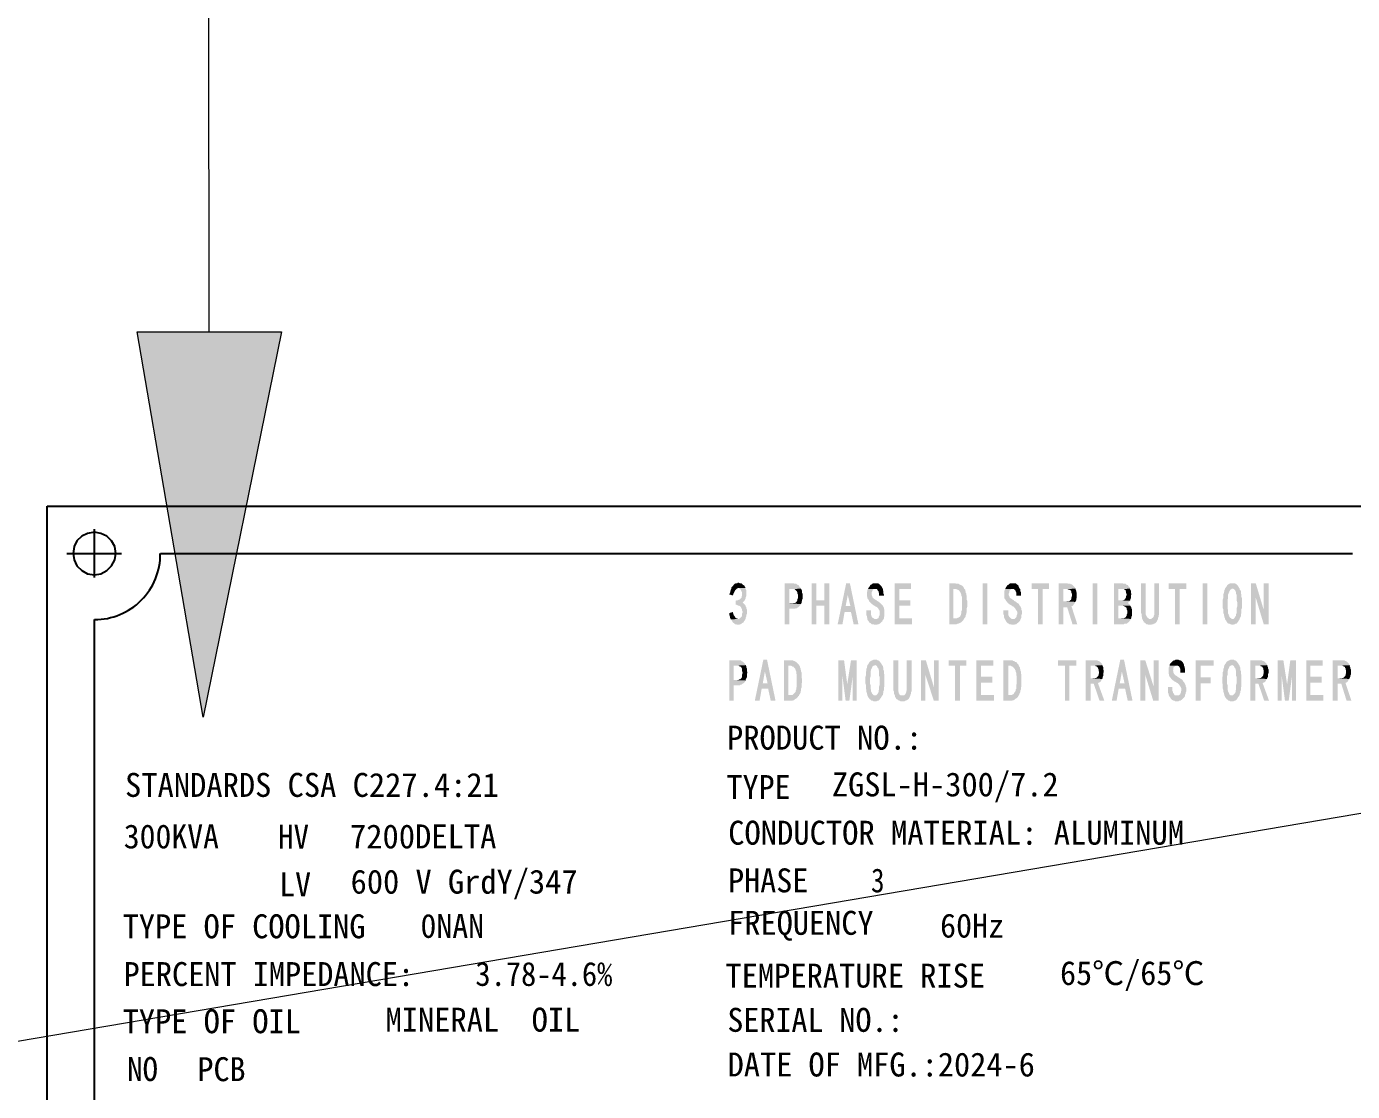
# Model space of a CAD drawing. Header units: millimetres. Extents: x 248233 to 259628, y -181361 to -174035.
# Drawn here: x 251455.3 to 251595.5, y -175514.8 to -175402.2 of the extents above; entities that cross this region are included whole.
import ezdxf

# ---------------------------------------------------------------- set-up
doc = ezdxf.new("R2010")
doc.units = ezdxf.units.MM
doc.header["$LTSCALE"] = 13
doc.layers.add('2', color=3, linetype='Continuous')
doc.layers.add('PDF_Geometry', color=7, linetype='Continuous')
doc.layers.add('铁心', color=3, linetype='Continuous', lineweight=0)
doc.styles.add('PDF FangSong', font='simfang.ttf')

msp = doc.modelspace()

# ---------------------------------------------------------------- hatches: boundary and pattern name
at = {"layer": '2', "linetype": 'Continuous', "transparency": 33554559}
for points in [[(251530.534, -175461.034), (251530.478, -175461.09), (251530.366, -175461.09), (251530.309, -175461.09), (251530.197, -175461.147), (251530.141, -175461.203), (251530.085, -175461.259), (251530.029, -175461.371), (251529.972, -175461.427), (251529.916, -175461.484), (251529.86, -175461.54), (251529.86, -175461.652), (251529.804, -175461.764), (251529.748, -175461.877), (251529.748, -175461.989), (251529.692, -175462.101), (251529.635, -175462.27), (251530.029, -175462.382), (251530.029, -175462.326), (251530.085, -175462.158), (251530.141, -175462.045), (251530.197, -175461.933), (251530.253, -175461.821), (251530.309, -175461.764), (251530.366, -175461.708), (251530.422, -175461.652), (251530.478, -175461.652), (251530.534, -175461.596), (251531.32, -175461.596), (251531.32, -175461.484), (251531.264, -175461.427), (251531.208, -175461.315), (251531.096, -175461.259), (251531.04, -175461.203), (251530.983, -175461.147), (251530.927, -175461.09), (251530.815, -175461.09), (251530.759, -175461.09), (251530.646, -175461.034)], [(251536.432, -175461.09), (251535.477, -175461.09), (251535.477, -175465.415), (251535.982, -175465.415), (251535.982, -175463.786), (251536.432, -175463.786), (251536.488, -175463.786), (251536.6, -175463.786), (251536.656, -175463.73), (251536.769, -175463.73), (251536.825, -175463.674), (251536.937, -175463.618), (251536.993, -175463.562), (251537.049, -175463.506), (251537.106, -175463.449), (251537.162, -175463.337), (251537.218, -175463.281), (251535.982, -175463.225), (251535.982, -175461.708), (251536.319, -175461.708), (251537.218, -175461.652), (251537.162, -175461.596), (251537.106, -175461.484), (251537.049, -175461.427), (251536.993, -175461.371), (251536.937, -175461.259), (251536.881, -175461.259), (251536.769, -175461.203), (251536.712, -175461.147), (251536.6, -175461.147), (251536.544, -175461.147)], [(251538.847, -175461.09), (251538.341, -175461.09), (251538.341, -175465.415), (251538.847, -175465.415), (251538.847, -175463.449), (251539.689, -175463.449), (251538.847, -175462.888)], [(251540.195, -175461.09), (251539.689, -175461.09), (251539.689, -175462.888), (251538.847, -175462.888), (251539.689, -175463.449), (251539.689, -175465.415), (251540.195, -175465.415)], [(251542.385, -175461.09), (251541.992, -175461.09), (251541.093, -175465.415), (251541.599, -175465.415), (251541.824, -175464.123), (251542.498, -175464.123), (251541.936, -175463.506), (251542.161, -175462.326)], [(251542.385, -175461.09), (251542.161, -175462.326), (251542.441, -175463.506), (251541.936, -175463.506), (251542.498, -175464.123), (251542.778, -175465.415), (251543.284, -175465.415)], [(251545.081, -175461.09), (251544.969, -175461.09), (251544.913, -175461.09), (251544.8, -175461.09), (251544.744, -175461.147), (251544.688, -175461.203), (251544.576, -175461.259), (251544.52, -175461.315), (251544.463, -175461.427), (251544.407, -175461.484), (251544.351, -175461.596), (251544.295, -175461.708), (251545.081, -175461.708), (251545.194, -175461.708), (251545.25, -175461.708), (251545.306, -175461.821), (251545.362, -175461.877), (251545.418, -175461.933), (251545.418, -175462.045), (251545.474, -175462.158), (251545.474, -175462.27), (251545.474, -175462.382), (251545.98, -175462.382), (251545.98, -175462.27), (251545.924, -175462.158), (251545.924, -175462.045), (251545.924, -175461.933), (251545.868, -175461.764), (251545.868, -175461.652), (251545.811, -175461.596), (251545.755, -175461.484), (251545.699, -175461.371), (251545.643, -175461.315), (251545.587, -175461.259), (251545.531, -175461.203), (251545.474, -175461.147), (251545.362, -175461.09), (251545.25, -175461.09), (251545.194, -175461.09)], [(251548.844, -175461.09), (251547.103, -175461.09), (251547.103, -175465.415), (251548.957, -175465.415), (251548.957, -175464.797), (251547.609, -175464.797), (251547.609, -175463.449), (251548.788, -175463.449), (251548.788, -175462.888), (251547.609, -175462.888), (251547.609, -175461.708), (251548.844, -175461.708)], [(251553.506, -175461.09), (251552.888, -175461.09), (251552.888, -175465.415), (251553.506, -175465.415), (251553.562, -175465.415), (251553.675, -175465.415), (251553.787, -175465.359), (251553.843, -175465.359), (251553.956, -175465.303), (251554.012, -175465.303), (251554.068, -175465.247), (251554.18, -175465.191), (251554.236, -175465.134), (251554.293, -175465.078), (251554.349, -175465.022), (251554.405, -175464.91), (251554.461, -175464.91), (251554.461, -175464.854), (251553.338, -175464.797), (251553.338, -175461.708), (251553.506, -175461.708), (251554.517, -175461.708), (251554.461, -175461.652), (251554.461, -175461.596), (251554.405, -175461.54), (251554.349, -175461.427), (251554.293, -175461.371), (251554.18, -175461.315), (251554.124, -175461.259), (251554.068, -175461.259), (251553.956, -175461.203), (251553.899, -175461.147), (251553.787, -175461.147), (251553.675, -175461.147), (251553.619, -175461.147)], [(251556.932, -175465.415), (251556.427, -175465.415), (251556.427, -175461.09), (251556.932, -175461.09)], [(251559.572, -175461.09), (251559.516, -175461.09), (251559.404, -175461.09), (251559.348, -175461.09), (251559.235, -175461.147), (251559.179, -175461.203), (251559.123, -175461.259), (251559.011, -175461.315), (251558.954, -175461.427), (251558.898, -175461.484), (251558.842, -175461.596), (251558.786, -175461.708), (251559.572, -175461.708), (251559.685, -175461.708), (251559.741, -175461.708), (251559.853, -175461.821), (251559.909, -175461.877), (251559.909, -175461.933), (251559.965, -175462.045), (251559.965, -175462.158), (251559.965, -175462.27), (251559.965, -175462.382), (251560.471, -175462.382), (251560.471, -175462.27), (251560.471, -175462.158), (251560.471, -175462.045), (251560.415, -175461.933), (251560.415, -175461.764), (251560.359, -175461.652), (251560.302, -175461.596), (251560.246, -175461.484), (251560.246, -175461.371), (251560.19, -175461.315), (251560.134, -175461.259), (251560.022, -175461.203), (251559.965, -175461.147), (251559.909, -175461.09), (251559.797, -175461.09), (251559.685, -175461.09)], [(251563.448, -175461.09), (251561.594, -175461.09), (251561.594, -175461.708), (251562.268, -175461.708), (251562.268, -175465.415), (251562.774, -175465.415), (251562.774, -175461.708), (251563.448, -175461.708)], [(251565.357, -175461.09), (251564.459, -175461.09), (251564.459, -175465.415), (251564.964, -175465.415), (251564.964, -175463.618), (251565.357, -175463.618), (251565.807, -175463.506), (251565.863, -175463.506), (251565.975, -175463.449), (251566.031, -175463.337), (251566.088, -175463.281), (251566.144, -175463.169), (251566.2, -175463.169), (251566.2, -175463.056), (251564.964, -175463), (251564.964, -175461.708), (251565.301, -175461.708), (251566.256, -175461.652), (251566.2, -175461.596), (251566.144, -175461.484), (251566.088, -175461.427), (251566.031, -175461.371), (251565.975, -175461.315), (251565.919, -175461.259), (251565.863, -175461.203), (251565.751, -175461.203), (251565.694, -175461.147), (251565.582, -175461.147), (251565.47, -175461.147)], [(251568.559, -175465.415), (251568.053, -175465.415), (251568.053, -175461.09), (251568.559, -175461.09)], [(251571.199, -175461.09), (251570.3, -175461.09), (251570.3, -175465.415), (251571.199, -175465.415), (251571.255, -175465.415), (251571.367, -175465.415), (251571.423, -175465.359), (251571.536, -175465.359), (251571.648, -175465.359), (251571.704, -175465.303), (251571.76, -175465.247), (251571.873, -175465.191), (251571.929, -175465.134), (251571.929, -175465.078), (251571.985, -175465.022), (251572.041, -175464.966), (251572.097, -175464.854), (251570.749, -175464.797), (251570.749, -175463.449), (251571.199, -175463.449), (251572.041, -175463.449), (251571.985, -175463.393), (251571.929, -175463.281), (251571.817, -175463.225), (251571.76, -175463.169), (251571.704, -175463.169), (251571.76, -175463.169), (251571.817, -175463.112), (251571.873, -175463.056), (251571.985, -175462.944), (251570.749, -175462.888), (251570.749, -175461.708), (251571.255, -175461.708), (251571.985, -175461.652), (251571.985, -175461.54), (251571.929, -175461.484), (251571.873, -175461.427), (251571.817, -175461.371), (251571.76, -175461.259), (251571.648, -175461.259), (251571.592, -175461.203), (251571.536, -175461.147), (251571.423, -175461.147), (251571.311, -175461.147)], [(251573.67, -175461.09), (251573.165, -175461.09), (251573.165, -175464.123), (251573.165, -175464.18), (251573.221, -175464.348), (251573.221, -175464.46), (251573.221, -175464.573), (251573.277, -175464.685), (251573.277, -175464.797), (251573.333, -175464.91), (251573.389, -175465.022), (251573.389, -175465.078), (251573.445, -175465.078), (251573.445, -175465.191), (251573.558, -175465.247), (251573.614, -175465.303), (251573.67, -175465.359), (251573.726, -175465.415), (251573.839, -175465.415), (251573.951, -175465.471), (251574.007, -175465.471), (251574.119, -175465.471), (251574.232, -175465.471), (251574.344, -175465.415), (251574.456, -175465.415), (251574.513, -175465.359), (251574.569, -175465.359), (251574.681, -175465.303), (251574.737, -175465.247), (251574.793, -175465.191), (251574.85, -175465.078), (251574.906, -175464.966), (251574.962, -175464.854), (251574.119, -175464.854), (251574.007, -175464.854), (251573.951, -175464.797), (251573.895, -175464.741), (251573.782, -175464.685), (251573.782, -175464.629), (251573.726, -175464.517), (251573.67, -175464.404), (251573.67, -175464.292), (251573.67, -175464.123)], [(251575.074, -175461.09), (251574.569, -175461.09), (251574.569, -175464.123), (251574.569, -175464.292), (251574.569, -175464.404), (251574.513, -175464.517), (251574.513, -175464.629), (251574.456, -175464.685), (251574.4, -175464.741), (251574.288, -175464.797), (251574.232, -175464.854), (251574.119, -175464.854), (251574.962, -175464.854), (251574.962, -175464.741), (251575.018, -175464.629), (251575.018, -175464.517), (251575.074, -175464.404), (251575.074, -175464.236), (251575.074, -175464.123)], [(251577.939, -175461.09), (251576.085, -175461.09), (251576.085, -175461.708), (251576.759, -175461.708), (251576.759, -175465.415), (251577.265, -175465.415), (251577.265, -175461.708), (251577.939, -175461.708)], [(251580.185, -175465.415), (251579.68, -175465.415), (251579.68, -175461.09), (251580.185, -175461.09)], [(251582.825, -175461.09), (251582.713, -175461.09), (251582.657, -175461.09), (251582.544, -175461.09), (251582.488, -175461.147), (251582.376, -175461.203), (251582.32, -175461.259), (251582.264, -175461.315), (251582.207, -175461.427), (251582.151, -175461.484), (251582.095, -175461.596), (251582.039, -175461.652), (251582.825, -175461.652), (251582.881, -175461.652), (251582.994, -175461.708), (251583.05, -175461.764), (251583.106, -175461.821), (251583.162, -175461.933), (251583.162, -175461.989), (251583.218, -175462.045), (251583.218, -175462.158), (251583.218, -175462.214), (251583.275, -175462.326), (251583.275, -175462.438), (251583.275, -175462.607), (251583.275, -175462.719), (251583.275, -175462.888), (251583.331, -175463.056), (251583.331, -175463.225), (251583.331, -175463.393), (251583.331, -175463.562), (251583.275, -175463.73), (251583.275, -175463.899), (251583.275, -175464.011), (251583.275, -175464.123), (251583.275, -175464.236), (251583.218, -175464.348), (251583.218, -175464.404), (251583.218, -175464.517), (251583.162, -175464.573), (251583.106, -175464.629), (251583.05, -175464.741), (251582.994, -175464.797), (251582.938, -175464.854), (251582.825, -175464.854), (251583.555, -175464.91), (251583.612, -175464.854), (251583.612, -175464.797), (251583.668, -175464.685), (251583.724, -175464.573), (251583.724, -175464.46), (251583.724, -175464.348), (251583.78, -175464.236), (251583.78, -175464.123), (251583.78, -175464.011), (251583.78, -175463.843), (251583.836, -175463.73), (251583.836, -175463.562), (251583.836, -175463.393), (251583.836, -175463.225), (251583.836, -175463.112), (251583.836, -175462.944), (251583.836, -175462.775), (251583.836, -175462.663), (251583.78, -175462.495), (251583.78, -175462.382), (251583.78, -175462.27), (251583.724, -175462.158), (251583.724, -175462.045), (251583.724, -175461.933), (251583.668, -175461.821), (251583.612, -175461.764), (251583.612, -175461.652), (251583.555, -175461.596), (251583.499, -175461.484), (251583.443, -175461.427), (251583.387, -175461.315), (251583.331, -175461.259), (251583.275, -175461.203), (251583.162, -175461.147), (251583.106, -175461.09), (251582.994, -175461.09), (251582.938, -175461.09)], [(251585.297, -175461.09), (251584.791, -175461.09), (251584.791, -175465.415), (251585.297, -175465.415), (251585.297, -175462.607)], [(251585.297, -175461.09), (251585.297, -175462.607), (251586.139, -175465.415), (251586.139, -175463.899)], [(251586.645, -175461.09), (251586.139, -175461.09), (251586.139, -175463.899), (251586.139, -175465.415), (251586.645, -175465.415)], [(251531.32, -175461.596), (251530.534, -175461.596), (251530.646, -175461.596), (251530.703, -175461.652), (251530.815, -175461.708), (251530.871, -175461.821), (251530.927, -175461.933), (251530.983, -175462.045), (251530.983, -175462.158), (251530.983, -175462.27), (251530.983, -175462.382), (251530.927, -175462.495), (251530.927, -175462.607), (251530.871, -175462.663), (251530.815, -175462.719), (251530.759, -175462.775), (251530.703, -175462.832), (251530.646, -175462.832), (251530.534, -175462.888), (251530.422, -175462.888), (251530.309, -175462.944), (251530.309, -175463.337), (251530.366, -175463.337), (251530.478, -175463.393), (251530.59, -175463.449), (251530.646, -175463.449), (251530.759, -175463.506), (251530.815, -175463.562), (251530.871, -175463.618), (251530.927, -175463.73), (251530.983, -175463.843), (251530.983, -175463.955), (251531.04, -175464.067), (251531.04, -175464.18), (251530.983, -175464.292), (251530.983, -175464.404), (251530.983, -175464.517), (251530.927, -175464.629), (251530.871, -175464.685), (251530.815, -175464.741), (251530.759, -175464.797), (251530.646, -175464.854), (251530.59, -175464.854), (251529.804, -175464.91), (251529.86, -175464.966), (251529.916, -175465.078), (251529.972, -175465.134), (251529.972, -175465.191), (251530.029, -175465.247), (251530.141, -175465.303), (251530.197, -175465.359), (251530.253, -175465.415), (251530.366, -175465.415), (251530.478, -175465.471), (251530.534, -175465.471), (251530.59, -175465.471), (251530.703, -175465.471), (251530.759, -175465.415), (251530.815, -175465.415), (251530.927, -175465.359), (251530.983, -175465.303), (251531.096, -175465.247), (251531.152, -175465.191), (251531.208, -175465.078), (251531.264, -175465.022), (251531.32, -175464.91), (251531.377, -175464.797), (251531.377, -175464.685), (251531.433, -175464.573), (251531.433, -175464.46), (251531.489, -175464.348), (251531.489, -175464.236), (251531.489, -175464.123), (251531.489, -175463.955), (251531.489, -175463.843), (251531.433, -175463.73), (251531.433, -175463.618), (251531.377, -175463.562), (251531.377, -175463.506), (251531.32, -175463.393), (251531.208, -175463.281), (251531.152, -175463.225), (251531.096, -175463.169), (251531.04, -175463.112), (251531.152, -175463), (251531.208, -175462.944), (251531.264, -175462.888), (251531.32, -175462.775), (251531.377, -175462.663), (251531.377, -175462.551), (251531.433, -175462.438), (251531.433, -175462.326), (251531.433, -175462.214), (251531.433, -175462.045), (251531.433, -175461.933), (251531.433, -175461.821), (251531.377, -175461.708)], [(251537.218, -175461.652), (251536.319, -175461.708), (251536.432, -175461.708), (251536.544, -175461.708), (251536.6, -175461.764), (251536.656, -175461.821), (251536.712, -175461.877), (251536.769, -175461.933), (251536.825, -175462.045), (251536.825, -175462.158), (251536.881, -175462.27), (251536.881, -175462.438), (251536.881, -175462.495), (251536.881, -175462.663), (251536.825, -175462.775), (251536.825, -175462.888), (251536.769, -175463), (251536.712, -175463.056), (251536.656, -175463.112), (251536.6, -175463.169), (251536.544, -175463.169), (251536.432, -175463.169), (251536.319, -175463.225), (251535.982, -175463.225), (251537.218, -175463.281), (251537.274, -175463.169), (251537.274, -175463.056), (251537.33, -175462.944), (251537.33, -175462.832), (251537.386, -175462.719), (251537.386, -175462.551), (251537.386, -175462.438), (251537.386, -175462.382), (251537.386, -175462.214), (251537.33, -175462.101), (251537.33, -175461.989), (251537.33, -175461.877), (251537.274, -175461.764)], [(251544.295, -175461.708), (251544.239, -175461.764), (251544.239, -175461.877), (251544.183, -175462.045), (251544.183, -175462.158), (251544.183, -175462.27), (251544.183, -175462.438), (251544.239, -175462.551), (251544.239, -175462.663), (251544.295, -175462.775), (251544.351, -175462.832), (251544.407, -175462.944), (251544.407, -175463), (251544.463, -175463.056), (251544.576, -175463.169), (251544.632, -175463.225), (251544.688, -175463.281), (251544.8, -175463.337), (251544.857, -175463.393), (251544.969, -175463.449), (251545.025, -175463.506), (251545.137, -175463.562), (251545.25, -175463.618), (251545.306, -175463.674), (251545.362, -175463.73), (251545.418, -175463.843), (251545.474, -175463.899), (251545.531, -175464.011), (251545.531, -175464.123), (251545.531, -175464.236), (251545.531, -175464.348), (251545.531, -175464.46), (251545.474, -175464.573), (251545.418, -175464.685), (251545.418, -175464.741), (251545.362, -175464.797), (251545.25, -175464.854), (251545.194, -175464.854), (251545.081, -175464.854), (251545.924, -175464.91), (251545.98, -175464.797), (251545.98, -175464.685), (251546.036, -175464.573), (251546.036, -175464.46), (251546.036, -175464.292), (251546.036, -175464.18), (251546.036, -175464.123), (251546.036, -175464.011), (251546.036, -175463.899), (251545.98, -175463.786), (251545.98, -175463.674), (251545.924, -175463.562), (251545.868, -175463.449), (251545.811, -175463.393), (251545.699, -175463.281), (251545.643, -175463.225), (251545.587, -175463.169), (251545.531, -175463.112), (251545.418, -175463.056), (251545.362, -175463), (251545.25, -175462.944), (251545.194, -175462.888), (251545.081, -175462.832), (251545.025, -175462.775), (251544.913, -175462.719), (251544.857, -175462.663), (251544.8, -175462.607), (251544.744, -175462.551), (251544.744, -175462.438), (251544.688, -175462.326), (251544.688, -175462.214), (251544.688, -175462.158), (251544.688, -175462.045), (251544.744, -175461.933), (251544.8, -175461.821), (251544.8, -175461.764), (251544.913, -175461.708), (251544.969, -175461.708), (251545.081, -175461.708)], [(251554.517, -175461.708), (251553.506, -175461.708), (251553.562, -175461.708), (251553.619, -175461.708), (251553.731, -175461.764), (251553.787, -175461.764), (251553.899, -175461.821), (251553.956, -175461.877), (251554.012, -175461.989), (251554.068, -175462.045), (251554.124, -175462.158), (251554.124, -175462.214), (251554.18, -175462.326), (251554.18, -175462.438), (251554.236, -175462.551), (251554.236, -175462.663), (251554.236, -175462.832), (251554.236, -175462.944), (251554.236, -175463.112), (251554.236, -175463.281), (251554.236, -175463.337), (251554.236, -175463.449), (251554.236, -175463.618), (251554.236, -175463.786), (251554.236, -175463.899), (251554.18, -175464.011), (251554.18, -175464.123), (251554.18, -175464.236), (251554.124, -175464.348), (251554.124, -175464.404), (251554.068, -175464.517), (251554.012, -175464.629), (251553.899, -175464.685), (251553.843, -175464.741), (251553.787, -175464.741), (251553.675, -175464.797), (251553.619, -175464.797), (251553.506, -175464.797), (251553.338, -175464.797), (251554.461, -175464.854), (251554.517, -175464.741), (251554.573, -175464.685), (251554.63, -175464.573), (251554.63, -175464.46), (251554.686, -175464.348), (251554.686, -175464.236), (251554.742, -175464.123), (251554.742, -175464.011), (251554.742, -175463.843), (251554.742, -175463.73), (251554.798, -175463.562), (251554.798, -175463.449), (251554.798, -175463.281), (251554.798, -175463.112), (251554.798, -175462.944), (251554.742, -175462.832), (251554.742, -175462.663), (251554.742, -175462.551), (251554.742, -175462.438), (251554.686, -175462.27), (251554.686, -175462.158), (251554.63, -175462.101), (251554.63, -175461.989), (251554.573, -175461.877), (251554.573, -175461.764)], [(251558.786, -175461.708), (251558.786, -175461.764), (251558.73, -175461.877), (251558.73, -175462.045), (251558.73, -175462.158), (251558.73, -175462.27), (251558.73, -175462.438), (251558.73, -175462.551), (251558.73, -175462.663), (251558.786, -175462.775), (251558.842, -175462.832), (251558.898, -175462.944), (251558.954, -175463), (251559.011, -175463.056), (251559.067, -175463.169), (251559.123, -175463.225), (251559.235, -175463.281), (251559.291, -175463.337), (251559.404, -175463.393), (251559.516, -175463.449), (251559.572, -175463.506), (251559.685, -175463.562), (251559.741, -175463.618), (251559.797, -175463.674), (251559.853, -175463.73), (251559.909, -175463.843), (251559.965, -175463.899), (251560.022, -175464.011), (251560.078, -175464.123), (251560.078, -175464.236), (251560.078, -175464.348), (251560.022, -175464.46), (251560.022, -175464.573), (251559.965, -175464.685), (251559.909, -175464.741), (251559.853, -175464.797), (251559.797, -175464.854), (251559.685, -175464.854), (251559.572, -175464.854), (251560.415, -175464.91), (251560.471, -175464.797), (251560.527, -175464.685), (251560.527, -175464.573), (251560.527, -175464.46), (251560.583, -175464.292), (251560.583, -175464.18), (251560.583, -175464.123), (251560.583, -175464.011), (251560.527, -175463.899), (251560.527, -175463.786), (251560.471, -175463.674), (251560.415, -175463.562), (251560.359, -175463.449), (251560.302, -175463.393), (251560.246, -175463.281), (251560.19, -175463.225), (251560.078, -175463.169), (251560.022, -175463.112), (251559.965, -175463.056), (251559.853, -175463), (251559.741, -175462.944), (251559.741, -175462.888), (251559.628, -175462.832), (251559.516, -175462.775), (251559.46, -175462.719), (251559.348, -175462.663), (251559.291, -175462.607), (251559.291, -175462.551), (251559.235, -175462.438), (251559.179, -175462.326), (251559.179, -175462.214), (251559.179, -175462.158), (251559.235, -175462.045), (251559.235, -175461.933), (251559.291, -175461.821), (251559.348, -175461.764), (251559.404, -175461.708), (251559.516, -175461.708), (251559.572, -175461.708)], [(251566.256, -175461.652), (251565.301, -175461.708), (251565.357, -175461.708), (251565.414, -175461.708), (251565.526, -175461.764), (251565.582, -175461.764), (251565.694, -175461.821), (251565.751, -175461.877), (251565.807, -175461.989), (251565.807, -175462.101), (251565.863, -175462.214), (251565.863, -175462.382), (251565.863, -175462.438), (251565.807, -175462.607), (251565.807, -175462.719), (251565.751, -175462.832), (251565.694, -175462.888), (251565.638, -175462.944), (251565.582, -175463), (251565.47, -175463), (251565.414, -175463), (251564.964, -175463), (251566.2, -175463.056), (251566.256, -175463), (251566.312, -175462.888), (251566.312, -175462.775), (251566.368, -175462.607), (251566.368, -175462.495), (251566.368, -175462.382), (251566.368, -175462.27), (251566.368, -175462.101), (251566.312, -175461.989), (251566.312, -175461.877), (251566.256, -175461.764)], [(251571.985, -175461.652), (251571.255, -175461.708), (251571.367, -175461.708), (251571.423, -175461.764), (251571.536, -175461.821), (251571.536, -175461.877), (251571.592, -175461.989), (251571.592, -175462.101), (251571.648, -175462.27), (251571.648, -175462.326), (251571.592, -175462.438), (251571.592, -175462.551), (251571.536, -175462.663), (251571.48, -175462.719), (251571.48, -175462.775), (251571.367, -175462.832), (251571.311, -175462.888), (251571.199, -175462.888), (251570.749, -175462.888), (251571.985, -175462.944), (251572.041, -175462.832), (251572.041, -175462.775), (251572.097, -175462.663), (251572.097, -175462.551), (251572.097, -175462.382), (251572.154, -175462.27), (251572.154, -175462.214), (251572.097, -175462.101), (251572.097, -175461.989), (251572.097, -175461.877), (251572.041, -175461.764)], [(251582.039, -175461.652), (251582.039, -175461.708), (251581.983, -175461.821), (251581.983, -175461.933), (251581.927, -175462.045), (251581.927, -175462.101), (251581.87, -175462.27), (251581.87, -175462.382), (251581.87, -175462.495), (251581.87, -175462.607), (251581.814, -175462.775), (251581.814, -175462.944), (251581.814, -175463.112), (251581.814, -175463.225), (251581.814, -175463.281), (251581.814, -175463.393), (251581.814, -175463.562), (251581.814, -175463.73), (251581.87, -175463.843), (251581.87, -175464.011), (251581.87, -175464.123), (251581.87, -175464.236), (251581.927, -175464.348), (251581.927, -175464.46), (251581.983, -175464.573), (251581.983, -175464.685), (251582.039, -175464.797), (251582.039, -175464.854), (251582.095, -175464.966), (251582.151, -175465.022), (251582.207, -175465.134), (251582.264, -175465.191), (251582.32, -175465.303), (251582.432, -175465.359), (251582.488, -175465.359), (251582.601, -175465.415), (251582.657, -175465.415), (251582.769, -175465.471), (251582.825, -175465.471), (251582.938, -175465.471), (251582.994, -175465.415), (251583.106, -175465.415), (251583.162, -175465.359), (251583.275, -175465.359), (251583.331, -175465.303), (251583.387, -175465.191), (251583.443, -175465.134), (251583.499, -175465.022), (251583.555, -175464.966), (251583.555, -175464.91), (251582.825, -175464.854), (251582.769, -175464.854), (251582.713, -175464.797), (251582.601, -175464.741), (251582.544, -175464.685), (251582.488, -175464.573), (251582.488, -175464.517), (251582.432, -175464.46), (251582.432, -175464.348), (251582.376, -175464.292), (251582.376, -175464.18), (251582.376, -175464.011), (251582.376, -175463.899), (251582.32, -175463.786), (251582.32, -175463.618), (251582.32, -175463.449), (251582.32, -175463.225), (251582.32, -175463.112), (251582.32, -175462.944), (251582.32, -175462.832), (251582.376, -175462.663), (251582.376, -175462.495), (251582.376, -175462.382), (251582.376, -175462.27), (251582.432, -175462.158), (251582.432, -175462.101), (251582.488, -175462.045), (251582.488, -175461.933), (251582.544, -175461.877), (251582.601, -175461.764), (251582.713, -175461.708), (251582.769, -175461.652), (251582.825, -175461.652)], [(251544.632, -175463.955), (251544.126, -175463.955), (251544.126, -175464.18), (251544.126, -175464.348), (251544.126, -175464.46), (251544.183, -175464.573), (251544.183, -175464.685), (251544.239, -175464.797), (251544.239, -175464.91), (251544.295, -175465.022), (251544.351, -175465.078), (251544.407, -175465.191), (251544.463, -175465.247), (251544.576, -175465.303), (251544.632, -175465.359), (251544.688, -175465.415), (251544.8, -175465.415), (251544.913, -175465.415), (251544.969, -175465.471), (251545.081, -175465.471), (251545.137, -175465.471), (251545.25, -175465.471), (251545.362, -175465.415), (251545.418, -175465.415), (251545.531, -175465.359), (251545.587, -175465.303), (251545.643, -175465.247), (251545.699, -175465.191), (251545.811, -175465.134), (251545.811, -175465.078), (251545.868, -175464.966), (251545.924, -175464.91), (251545.081, -175464.854), (251544.969, -175464.854), (251544.913, -175464.797), (251544.8, -175464.741), (251544.744, -175464.685), (251544.688, -175464.629), (251544.688, -175464.517), (251544.632, -175464.46), (251544.632, -175464.292), (251544.632, -175464.18)], [(251559.123, -175463.955), (251558.617, -175463.955), (251558.617, -175464.18), (251558.617, -175464.348), (251558.674, -175464.46), (251558.674, -175464.573), (251558.674, -175464.685), (251558.73, -175464.797), (251558.786, -175464.91), (251558.842, -175465.022), (251558.898, -175465.078), (251558.954, -175465.191), (251559.011, -175465.247), (251559.067, -175465.303), (251559.179, -175465.359), (251559.235, -175465.415), (251559.291, -175465.415), (251559.404, -175465.415), (251559.516, -175465.471), (251559.572, -175465.471), (251559.685, -175465.471), (251559.797, -175465.471), (251559.853, -175465.415), (251559.965, -175465.415), (251560.022, -175465.359), (251560.078, -175465.303), (251560.19, -175465.247), (251560.246, -175465.191), (251560.302, -175465.134), (251560.359, -175465.078), (251560.415, -175464.966), (251560.415, -175464.91), (251559.572, -175464.854), (251559.516, -175464.854), (251559.404, -175464.797), (251559.348, -175464.741), (251559.291, -175464.685), (251559.235, -175464.629), (251559.179, -175464.517), (251559.123, -175464.46), (251559.123, -175464.292), (251559.123, -175464.18)], [(251565.807, -175463.506), (251565.357, -175463.618), (251565.919, -175465.415), (251566.425, -175465.415)], [(251572.041, -175463.449), (251571.199, -175463.449), (251571.311, -175463.506), (251571.367, -175463.506), (251571.48, -175463.562), (251571.536, -175463.618), (251571.592, -175463.618), (251571.648, -175463.73), (251571.648, -175463.843), (251571.704, -175463.955), (251571.704, -175464.123), (251571.704, -175464.292), (251571.648, -175464.404), (251571.648, -175464.517), (251571.592, -175464.573), (251571.536, -175464.685), (251571.48, -175464.741), (251571.423, -175464.741), (251571.311, -175464.797), (251571.199, -175464.797), (251571.143, -175464.797), (251570.749, -175464.797), (251572.097, -175464.854), (251572.154, -175464.741), (251572.154, -175464.629), (251572.21, -175464.517), (251572.21, -175464.404), (251572.21, -175464.236), (251572.21, -175464.123), (251572.21, -175464.011), (251572.21, -175463.843), (251572.154, -175463.73), (251572.154, -175463.618), (251572.097, -175463.562)], [(251530.029, -175464.123), (251529.635, -175464.236), (251529.635, -175464.292), (251529.635, -175464.404), (251529.692, -175464.573), (251529.692, -175464.685), (251529.748, -175464.797), (251529.804, -175464.91), (251530.59, -175464.854), (251530.534, -175464.854), (251530.478, -175464.797), (251530.366, -175464.797), (251530.309, -175464.741), (251530.253, -175464.685), (251530.197, -175464.573), (251530.141, -175464.517), (251530.085, -175464.404), (251530.029, -175464.236)], [(251530.59, -175469.235), (251529.635, -175469.235), (251529.635, -175473.503), (251530.085, -175473.503), (251530.085, -175471.874), (251530.59, -175471.874), (251530.646, -175471.874), (251530.759, -175471.874), (251530.815, -175471.818), (251530.927, -175471.818), (251530.983, -175471.762), (251531.04, -175471.706), (251531.152, -175471.65), (251531.208, -175471.594), (251531.264, -175471.537), (251531.32, -175471.425), (251531.377, -175471.369), (251530.085, -175471.313), (251530.085, -175469.796), (251530.478, -175469.796), (251531.377, -175469.74), (251531.32, -175469.684), (251531.264, -175469.572), (251531.208, -175469.515), (251531.152, -175469.459), (251531.096, -175469.403), (251530.983, -175469.347), (251530.927, -175469.291), (251530.871, -175469.235), (251530.759, -175469.235), (251530.646, -175469.235)], [(251533.623, -175469.178), (251533.23, -175469.178), (251532.331, -175473.503), (251532.837, -175473.503), (251533.062, -175472.211), (251533.736, -175472.211), (251533.174, -175471.65), (251533.399, -175470.414)], [(251533.623, -175469.178), (251533.399, -175470.414), (251533.679, -175471.65), (251533.174, -175471.65), (251533.736, -175472.211), (251534.016, -175473.503), (251534.522, -175473.503)], [(251536.038, -175469.235), (251535.421, -175469.235), (251535.421, -175473.503), (251536.038, -175473.503), (251536.095, -175473.503), (251536.207, -175473.503), (251536.319, -175473.503), (251536.375, -175473.447), (251536.488, -175473.447), (251536.544, -175473.391), (251536.6, -175473.335), (251536.712, -175473.279), (251536.769, -175473.222), (251536.825, -175473.166), (251536.881, -175473.11), (251536.937, -175472.998), (251536.993, -175472.998), (251536.993, -175472.942), (251535.87, -175472.885), (251535.87, -175469.796), (251536.038, -175469.796), (251537.049, -175469.796), (251536.993, -175469.74), (251536.993, -175469.684), (251536.937, -175469.628), (251536.881, -175469.572), (251536.769, -175469.459), (251536.712, -175469.403), (251536.656, -175469.403), (251536.6, -175469.347), (251536.488, -175469.291), (251536.432, -175469.291), (251536.319, -175469.235), (251536.207, -175469.235), (251536.151, -175469.235)], [(251541.767, -175469.235), (251541.15, -175469.235), (251541.15, -175473.503), (251541.599, -175473.503), (251541.599, -175470.92)], [(251541.767, -175469.235), (251541.599, -175470.92), (251541.936, -175473.503), (251542.104, -175471.762)], [(251543.115, -175469.235), (251542.498, -175469.235), (251542.104, -175471.762), (251541.936, -175473.503), (251542.329, -175473.503), (251542.666, -175471.032)], [(251543.115, -175469.235), (251542.666, -175471.032), (251542.666, -175473.503), (251543.115, -175473.503)], [(251545.025, -175469.178), (251544.913, -175469.178), (251544.857, -175469.178), (251544.744, -175469.235), (251544.688, -175469.235), (251544.632, -175469.291), (251544.52, -175469.347), (251544.463, -175469.403), (251544.407, -175469.515), (251544.351, -175469.572), (251544.295, -175469.684), (251544.239, -175469.74), (251545.025, -175469.74), (251545.081, -175469.74), (251545.194, -175469.796), (251545.25, -175469.852), (251545.306, -175469.965), (251545.362, -175470.077), (251545.418, -175470.133), (251545.418, -175470.246), (251545.474, -175470.358), (251545.474, -175470.47), (251545.474, -175470.583), (251545.474, -175470.695), (251545.474, -175470.863), (251545.531, -175470.976), (251545.531, -175471.144), (251545.531, -175471.369), (251545.531, -175471.481), (251545.531, -175471.65), (251545.531, -175471.818), (251545.474, -175471.987), (251545.474, -175472.099), (251545.474, -175472.211), (251545.474, -175472.324), (251545.418, -175472.436), (251545.418, -175472.548), (251545.418, -175472.605), (251545.362, -175472.661), (251545.306, -175472.773), (251545.25, -175472.829), (251545.194, -175472.885), (251545.137, -175472.942), (251545.025, -175472.942), (251545.755, -175473.054), (251545.811, -175472.942), (251545.868, -175472.885), (251545.868, -175472.773), (251545.924, -175472.661), (251545.924, -175472.605), (251545.924, -175472.492), (251545.98, -175472.38), (251545.98, -175472.211), (251545.98, -175472.099), (251546.036, -175471.987), (251546.036, -175471.818), (251546.036, -175471.65), (251546.036, -175471.537), (251546.036, -175471.369), (251546.036, -175471.2), (251546.036, -175471.032), (251546.036, -175470.92), (251546.036, -175470.751), (251545.98, -175470.639), (251545.98, -175470.47), (251545.98, -175470.358), (251545.924, -175470.246), (251545.924, -175470.133), (251545.924, -175470.021), (251545.868, -175469.909), (251545.868, -175469.852), (251545.811, -175469.74), (251545.755, -175469.684), (251545.699, -175469.572), (251545.643, -175469.515), (251545.587, -175469.403), (251545.531, -175469.347), (251545.474, -175469.291), (251545.362, -175469.235), (251545.306, -175469.235), (251545.25, -175469.178), (251545.137, -175469.178)], [(251547.496, -175469.235), (251546.991, -175469.235), (251546.991, -175472.211), (251546.991, -175472.268), (251546.991, -175472.436), (251547.047, -175472.548), (251547.047, -175472.661), (251547.047, -175472.773), (251547.103, -175472.885), (251547.159, -175472.998), (251547.159, -175473.11), (251547.216, -175473.166), (251547.272, -175473.279), (251547.328, -175473.335), (251547.44, -175473.391), (251547.496, -175473.447), (251547.553, -175473.503), (251547.665, -175473.503), (251547.721, -175473.559), (251547.833, -175473.559), (251547.946, -175473.559), (251548.058, -175473.559), (251548.17, -175473.559), (251548.227, -175473.503), (251548.339, -175473.503), (251548.395, -175473.447), (251548.507, -175473.391), (251548.564, -175473.335), (251548.62, -175473.279), (251548.676, -175473.166), (251548.732, -175473.054), (251548.788, -175472.942), (251547.946, -175472.942), (251547.833, -175472.942), (251547.777, -175472.942), (251547.665, -175472.885), (251547.609, -175472.773), (251547.553, -175472.717), (251547.553, -175472.605), (251547.496, -175472.492), (251547.496, -175472.38), (251547.496, -175472.211)], [(251548.901, -175469.235), (251548.395, -175469.235), (251548.395, -175472.211), (251548.395, -175472.38), (251548.339, -175472.492), (251548.339, -175472.605), (251548.283, -175472.717), (251548.283, -175472.773), (251548.17, -175472.885), (251548.114, -175472.942), (251548.058, -175472.942), (251547.946, -175472.942), (251548.788, -175472.942), (251548.788, -175472.885), (251548.844, -175472.773), (251548.844, -175472.605), (251548.901, -175472.492), (251548.901, -175472.38), (251548.901, -175472.211)], [(251550.417, -175469.235), (251549.912, -175469.235), (251549.912, -175473.503), (251550.361, -175473.503), (251550.361, -175470.751)], [(251550.417, -175469.235), (251550.361, -175470.751), (251551.26, -175473.503), (251551.26, -175472.043)], [(251551.765, -175469.235), (251551.26, -175469.235), (251551.26, -175472.043), (251551.26, -175473.503), (251551.765, -175473.503)], [(251554.686, -175469.235), (251552.832, -175469.235), (251552.832, -175469.796), (251553.506, -175469.796), (251553.506, -175473.503), (251554.012, -175473.503), (251554.012, -175469.796), (251554.686, -175469.796)], [(251557.55, -175469.235), (251555.753, -175469.235), (251555.753, -175473.503), (251557.606, -175473.503), (251557.606, -175472.885), (251556.258, -175472.885), (251556.258, -175471.594), (251557.438, -175471.594), (251557.438, -175470.976), (251556.258, -175470.976), (251556.258, -175469.796), (251557.55, -175469.796)], [(251559.235, -175469.235), (251558.617, -175469.235), (251558.617, -175473.503), (251559.235, -175473.503), (251559.348, -175473.503), (251559.404, -175473.503), (251559.516, -175473.503), (251559.628, -175473.447), (251559.685, -175473.447), (251559.797, -175473.391), (251559.853, -175473.335), (251559.909, -175473.279), (251560.022, -175473.222), (251560.078, -175473.166), (251560.134, -175473.11), (251560.19, -175472.998), (251560.246, -175472.942), (251559.123, -175472.885), (251559.123, -175469.796), (251559.235, -175469.796), (251560.246, -175469.796), (251560.246, -175469.74), (251560.19, -175469.684), (251560.134, -175469.628), (251560.078, -175469.572), (251560.022, -175469.459), (251559.965, -175469.403), (251559.853, -175469.403), (251559.797, -175469.347), (251559.741, -175469.291), (251559.628, -175469.291), (251559.572, -175469.235), (251559.46, -175469.235), (251559.348, -175469.235)], [(251566.312, -175469.235), (251564.403, -175469.235), (251564.403, -175469.796), (251565.133, -175469.796), (251565.133, -175473.503), (251565.582, -175473.503), (251565.582, -175469.796), (251566.312, -175469.796)], [(251568.222, -175469.235), (251567.323, -175469.235), (251567.323, -175473.503), (251567.829, -175473.503), (251567.829, -175471.706), (251568.166, -175471.706), (251568.615, -175471.65), (251568.671, -175471.594), (251568.727, -175471.594), (251568.784, -175471.537), (251568.896, -175471.481), (251568.952, -175471.369), (251569.008, -175471.257), (251569.064, -175471.2), (251567.829, -175471.144), (251567.829, -175469.796), (251568.166, -175469.796), (251569.064, -175469.74), (251569.064, -175469.684), (251569.008, -175469.572), (251568.952, -175469.515), (251568.896, -175469.459), (251568.84, -175469.403), (251568.784, -175469.347), (251568.671, -175469.291), (251568.615, -175469.291), (251568.503, -175469.235), (251568.447, -175469.235), (251568.334, -175469.235)], [(251571.367, -175469.178), (251570.974, -175469.178), (251570.075, -175473.503), (251570.581, -175473.503), (251570.806, -175472.211), (251571.48, -175472.211), (251570.918, -175471.65), (251571.143, -175470.414)], [(251571.367, -175469.178), (251571.143, -175470.414), (251571.423, -175471.65), (251570.918, -175471.65), (251571.48, -175472.211), (251571.76, -175473.503), (251572.266, -175473.503)], [(251573.614, -175469.235), (251573.108, -175469.235), (251573.108, -175473.503), (251573.614, -175473.503), (251573.614, -175470.751)], [(251573.614, -175469.235), (251573.614, -175470.751), (251574.456, -175473.503), (251574.513, -175472.043)], [(251575.018, -175469.235), (251574.513, -175469.235), (251574.513, -175472.043), (251574.456, -175473.503), (251575.018, -175473.503)], [(251576.984, -175469.178), (251576.872, -175469.178), (251576.815, -175469.178), (251576.703, -175469.235), (251576.647, -175469.235), (251576.535, -175469.291), (251576.478, -175469.347), (251576.422, -175469.403), (251576.31, -175469.515), (251576.254, -175469.572), (251576.198, -175469.684), (251576.198, -175469.796), (251576.984, -175469.796), (251577.04, -175469.796), (251577.152, -175469.852), (251577.209, -175469.909), (251577.265, -175469.965), (251577.265, -175470.021), (251577.321, -175470.133), (251577.321, -175470.246), (251577.321, -175470.358), (251577.321, -175470.526), (251577.826, -175470.526), (251577.826, -175470.47), (251577.826, -175470.358), (251577.826, -175470.246), (251577.826, -175470.133), (251577.77, -175470.021), (251577.77, -175469.909), (251577.714, -175469.796), (251577.714, -175469.684), (251577.658, -175469.572), (251577.602, -175469.459), (251577.546, -175469.403), (251577.489, -175469.347), (251577.433, -175469.291), (251577.321, -175469.235), (251577.265, -175469.235), (251577.152, -175469.178), (251577.04, -175469.178)], [(251580.859, -175469.235), (251578.95, -175469.235), (251578.95, -175473.503), (251579.455, -175473.503), (251579.455, -175471.65), (251580.522, -175471.65), (251580.522, -175471.032), (251579.455, -175471.032), (251579.455, -175469.796), (251580.859, -175469.796)], [(251582.769, -175469.178), (251582.657, -175469.178), (251582.601, -175469.178), (251582.488, -175469.235), (251582.432, -175469.235), (251582.376, -175469.291), (251582.264, -175469.347), (251582.207, -175469.403), (251582.151, -175469.515), (251582.095, -175469.572), (251582.039, -175469.684), (251581.983, -175469.74), (251582.769, -175469.74), (251582.825, -175469.74), (251582.938, -175469.796), (251582.994, -175469.852), (251583.05, -175469.965), (251583.106, -175470.077), (251583.162, -175470.133), (251583.162, -175470.246), (251583.218, -175470.358), (251583.218, -175470.47), (251583.218, -175470.583), (251583.218, -175470.695), (251583.218, -175470.863), (251583.275, -175470.976), (251583.275, -175471.144), (251583.275, -175471.369), (251583.275, -175471.481), (251583.275, -175471.65), (251583.218, -175471.818), (251583.218, -175471.987), (251583.218, -175472.099), (251583.218, -175472.211), (251583.218, -175472.324), (251583.162, -175472.436), (251583.162, -175472.548), (251583.162, -175472.605), (251583.106, -175472.661), (251583.05, -175472.773), (251582.994, -175472.829), (251582.938, -175472.885), (251582.881, -175472.942), (251582.769, -175472.942), (251583.499, -175473.054), (251583.555, -175472.942), (251583.612, -175472.885), (251583.612, -175472.773), (251583.668, -175472.661), (251583.668, -175472.605), (251583.668, -175472.492), (251583.724, -175472.38), (251583.724, -175472.211), (251583.724, -175472.099), (251583.78, -175471.987), (251583.78, -175471.818), (251583.78, -175471.65), (251583.78, -175471.537), (251583.78, -175471.369), (251583.78, -175471.2), (251583.78, -175471.032), (251583.78, -175470.92), (251583.78, -175470.751), (251583.724, -175470.639), (251583.724, -175470.47), (251583.724, -175470.358), (251583.668, -175470.246), (251583.668, -175470.133), (251583.668, -175470.021), (251583.612, -175469.909), (251583.612, -175469.852), (251583.555, -175469.74), (251583.499, -175469.684), (251583.443, -175469.572), (251583.387, -175469.515), (251583.331, -175469.403), (251583.275, -175469.347), (251583.218, -175469.291), (251583.106, -175469.235), (251583.05, -175469.235), (251582.994, -175469.178), (251582.881, -175469.178)], [(251585.634, -175469.235), (251584.735, -175469.235), (251584.735, -175473.503), (251585.24, -175473.503), (251585.24, -175471.706), (251585.577, -175471.706), (251586.027, -175471.65), (251586.083, -175471.594), (251586.139, -175471.594), (251586.251, -175471.537), (251586.308, -175471.481), (251586.364, -175471.369), (251586.42, -175471.257), (251586.476, -175471.2), (251585.24, -175471.144), (251585.24, -175469.796), (251585.577, -175469.796), (251586.532, -175469.74), (251586.476, -175469.684), (251586.42, -175469.572), (251586.364, -175469.515), (251586.308, -175469.459), (251586.251, -175469.403), (251586.195, -175469.347), (251586.083, -175469.291), (251586.027, -175469.291), (251585.914, -175469.235), (251585.858, -175469.235), (251585.746, -175469.235)], [(251588.217, -175469.235), (251587.599, -175469.235), (251587.599, -175473.503), (251588.049, -175473.503), (251588.049, -175470.92)], [(251588.217, -175469.235), (251588.049, -175470.92), (251588.386, -175473.503), (251588.61, -175471.762)], [(251589.565, -175469.235), (251588.947, -175469.235), (251588.61, -175471.762), (251588.386, -175473.503), (251588.779, -175473.503), (251589.116, -175471.032)], [(251589.565, -175469.235), (251589.116, -175471.032), (251589.116, -175473.503), (251589.565, -175473.503)], [(251592.374, -175469.235), (251590.632, -175469.235), (251590.632, -175473.503), (251592.43, -175473.503), (251592.43, -175472.885), (251591.082, -175472.885), (251591.082, -175471.594), (251592.261, -175471.594), (251592.261, -175470.976), (251591.082, -175470.976), (251591.082, -175469.796), (251592.374, -175469.796)], [(251594.339, -175469.235), (251593.441, -175469.235), (251593.441, -175473.503), (251593.946, -175473.503), (251593.946, -175471.706), (251594.339, -175471.706), (251594.789, -175471.65), (251594.789, -175471.594), (251594.845, -175471.594), (251594.957, -175471.537), (251595.013, -175471.481), (251595.07, -175471.369), (251595.126, -175471.257), (251595.182, -175471.2), (251593.946, -175471.144), (251593.946, -175469.796), (251594.283, -175469.796), (251595.238, -175469.74), (251595.182, -175469.684), (251595.126, -175469.572), (251595.07, -175469.515), (251595.013, -175469.459), (251594.957, -175469.403), (251594.901, -175469.347), (251594.789, -175469.291), (251594.733, -175469.291), (251594.676, -175469.235), (251594.564, -175469.235), (251594.452, -175469.235)], [(251531.377, -175469.74), (251530.478, -175469.796), (251530.59, -175469.796), (251530.646, -175469.852), (251530.759, -175469.852), (251530.815, -175469.909), (251530.871, -175469.965), (251530.927, -175470.021), (251530.983, -175470.133), (251530.983, -175470.246), (251530.983, -175470.358), (251531.04, -175470.526), (251531.04, -175470.583), (251530.983, -175470.751), (251530.983, -175470.864), (251530.983, -175470.976), (251530.927, -175471.088), (251530.871, -175471.144), (251530.815, -175471.2), (251530.759, -175471.257), (251530.646, -175471.257), (251530.59, -175471.313), (251530.478, -175471.313), (251530.085, -175471.313), (251531.377, -175471.369), (251531.377, -175471.257), (251531.433, -175471.144), (251531.489, -175471.032), (251531.489, -175470.92), (251531.489, -175470.807), (251531.489, -175470.695), (251531.545, -175470.526), (251531.545, -175470.47), (251531.489, -175470.358), (251531.489, -175470.19), (251531.489, -175470.077), (251531.433, -175469.965), (251531.433, -175469.852)], [(251537.049, -175469.796), (251536.038, -175469.796), (251536.095, -175469.796), (251536.151, -175469.796), (251536.263, -175469.852), (251536.319, -175469.909), (251536.432, -175469.909), (251536.488, -175470.021), (251536.544, -175470.077), (251536.6, -175470.133), (251536.6, -175470.189), (251536.656, -175470.246), (251536.656, -175470.302), (251536.712, -175470.414), (251536.712, -175470.526), (251536.712, -175470.639), (251536.769, -175470.751), (251536.769, -175470.92), (251536.769, -175471.032), (251536.769, -175471.2), (251536.769, -175471.369), (251536.769, -175471.425), (251536.769, -175471.594), (251536.769, -175471.706), (251536.769, -175471.874), (251536.769, -175471.987), (251536.712, -175472.155), (251536.712, -175472.268), (251536.712, -175472.324), (251536.656, -175472.436), (251536.656, -175472.548), (251536.6, -175472.605), (251536.488, -175472.717), (251536.432, -175472.773), (251536.375, -175472.829), (251536.319, -175472.885), (251536.207, -175472.885), (251536.095, -175472.885), (251536.038, -175472.885), (251535.87, -175472.885), (251536.993, -175472.942), (251537.049, -175472.829), (251537.106, -175472.773), (251537.162, -175472.661), (251537.162, -175472.548), (251537.218, -175472.436), (251537.218, -175472.324), (251537.218, -175472.211), (251537.274, -175472.099), (251537.274, -175471.987), (251537.274, -175471.818), (251537.274, -175471.706), (251537.33, -175471.537), (251537.33, -175471.369), (251537.33, -175471.2), (251537.274, -175471.088), (251537.274, -175470.92), (251537.274, -175470.751), (251537.274, -175470.639), (251537.274, -175470.526), (251537.218, -175470.414), (251537.218, -175470.302), (251537.162, -175470.189), (251537.162, -175470.077), (251537.106, -175469.965), (251537.106, -175469.909)], [(251544.239, -175469.74), (251544.239, -175469.852), (251544.183, -175469.909), (251544.183, -175470.021), (251544.126, -175470.133), (251544.126, -175470.246), (251544.126, -175470.358), (251544.07, -175470.47), (251544.07, -175470.583), (251544.07, -175470.751), (251544.07, -175470.864), (251544.014, -175471.032), (251544.014, -175471.2), (251544.014, -175471.369), (251544.014, -175471.537), (251544.014, -175471.65), (251544.07, -175471.818), (251544.07, -175471.987), (251544.07, -175472.099), (251544.07, -175472.212), (251544.126, -175472.38), (251544.126, -175472.492), (251544.126, -175472.605), (251544.183, -175472.661), (251544.183, -175472.773), (251544.239, -175472.885), (251544.239, -175472.942), (251544.295, -175473.054), (251544.351, -175473.166), (251544.407, -175473.222), (251544.463, -175473.335), (251544.576, -175473.391), (251544.632, -175473.447), (251544.688, -175473.503), (251544.8, -175473.503), (251544.857, -175473.56), (251544.969, -175473.56), (251545.025, -175473.56), (251545.137, -175473.56), (251545.194, -175473.56), (251545.306, -175473.503), (251545.362, -175473.503), (251545.474, -175473.447), (251545.531, -175473.391), (251545.587, -175473.279), (251545.643, -175473.222), (251545.699, -175473.11), (251545.755, -175473.054), (251545.025, -175472.942), (251544.969, -175472.942), (251544.913, -175472.942), (251544.857, -175472.885), (251544.744, -175472.773), (251544.688, -175472.661), (251544.688, -175472.605), (251544.632, -175472.548), (251544.632, -175472.436), (251544.632, -175472.38), (251544.576, -175472.268), (251544.576, -175472.155), (251544.576, -175471.987), (251544.576, -175471.874), (251544.52, -175471.706), (251544.52, -175471.537), (251544.52, -175471.369), (251544.52, -175471.257), (251544.52, -175471.088), (251544.576, -175470.92), (251544.576, -175470.751), (251544.576, -175470.639), (251544.576, -175470.47), (251544.576, -175470.358), (251544.632, -175470.302), (251544.632, -175470.19), (251544.688, -175470.133), (251544.688, -175470.077), (251544.744, -175469.965), (251544.8, -175469.852), (251544.913, -175469.796), (251544.969, -175469.796), (251545.025, -175469.74)], [(251560.246, -175469.796), (251559.235, -175469.796), (251559.291, -175469.796), (251559.404, -175469.796), (251559.46, -175469.852), (251559.572, -175469.909), (251559.628, -175469.909), (251559.685, -175470.021), (251559.741, -175470.077), (251559.797, -175470.133), (251559.853, -175470.189), (251559.853, -175470.246), (251559.909, -175470.302), (251559.909, -175470.414), (251559.965, -175470.526), (251559.965, -175470.639), (251559.965, -175470.751), (251560.022, -175470.92), (251560.022, -175471.032), (251560.022, -175471.2), (251560.022, -175471.369), (251560.022, -175471.425), (251560.022, -175471.594), (251560.022, -175471.706), (251559.965, -175471.874), (251559.965, -175471.987), (251559.965, -175472.155), (251559.965, -175472.268), (251559.909, -175472.324), (251559.909, -175472.436), (251559.853, -175472.548), (251559.797, -175472.605), (251559.741, -175472.717), (251559.685, -175472.773), (251559.628, -175472.829), (251559.516, -175472.885), (251559.46, -175472.885), (251559.348, -175472.885), (251559.235, -175472.885), (251559.123, -175472.885), (251560.246, -175472.942), (251560.302, -175472.829), (251560.302, -175472.773), (251560.359, -175472.661), (251560.415, -175472.548), (251560.415, -175472.436), (251560.471, -175472.324), (251560.471, -175472.211), (251560.471, -175472.099), (251560.527, -175471.987), (251560.527, -175471.818), (251560.527, -175471.706), (251560.527, -175471.537), (251560.527, -175471.369), (251560.527, -175471.2), (251560.527, -175471.088), (251560.527, -175470.92), (251560.527, -175470.751), (251560.471, -175470.639), (251560.471, -175470.526), (251560.471, -175470.414), (251560.415, -175470.302), (251560.415, -175470.189), (251560.359, -175470.077), (251560.359, -175469.965), (251560.302, -175469.909)], [(251569.064, -175469.74), (251568.166, -175469.796), (251568.278, -175469.796), (251568.39, -175469.852), (251568.447, -175469.852), (251568.503, -175469.909), (251568.559, -175469.965), (251568.615, -175470.021), (251568.615, -175470.077), (251568.671, -175470.19), (251568.671, -175470.302), (251568.727, -175470.47), (251568.727, -175470.583), (251568.671, -175470.695), (251568.671, -175470.807), (251568.615, -175470.92), (251568.559, -175470.976), (251568.503, -175471.032), (251568.447, -175471.088), (251568.334, -175471.088), (251568.278, -175471.144), (251567.829, -175471.144), (251569.064, -175471.2), (251569.121, -175471.088), (251569.121, -175470.976), (251569.177, -175470.864), (251569.177, -175470.751), (251569.177, -175470.583), (251569.233, -175470.47), (251569.233, -175470.358), (251569.177, -175470.19), (251569.177, -175470.077), (251569.177, -175469.965), (251569.121, -175469.852)], [(251576.198, -175469.796), (251576.141, -175469.909), (251576.085, -175470.021), (251576.085, -175470.133), (251576.085, -175470.246), (251576.085, -175470.358), (251576.085, -175470.526), (251576.085, -175470.639), (251576.141, -175470.751), (251576.141, -175470.863), (251576.198, -175470.976), (251576.254, -175471.032), (251576.31, -175471.088), (251576.366, -175471.2), (251576.422, -175471.257), (251576.478, -175471.313), (251576.591, -175471.369), (251576.647, -175471.425), (251576.759, -175471.481), (251576.872, -175471.537), (251576.928, -175471.594), (251577.04, -175471.65), (251577.096, -175471.706), (251577.152, -175471.762), (251577.265, -175471.874), (251577.265, -175471.931), (251577.321, -175471.987), (251577.377, -175472.099), (251577.433, -175472.211), (251577.433, -175472.324), (251577.433, -175472.436), (251577.377, -175472.548), (251577.377, -175472.661), (251577.321, -175472.773), (251577.321, -175472.829), (251577.209, -175472.885), (251577.152, -175472.942), (251577.04, -175472.942), (251576.984, -175472.942), (251577.826, -175472.998), (251577.826, -175472.885), (251577.883, -175472.773), (251577.883, -175472.661), (251577.939, -175472.548), (251577.939, -175472.38), (251577.939, -175472.268), (251577.939, -175472.211), (251577.939, -175472.099), (251577.883, -175471.987), (251577.883, -175471.874), (251577.826, -175471.762), (251577.77, -175471.65), (251577.714, -175471.537), (251577.658, -175471.481), (251577.602, -175471.425), (251577.546, -175471.313), (251577.489, -175471.257), (251577.377, -175471.2), (251577.321, -175471.144), (251577.209, -175471.088), (251577.152, -175471.032), (251577.096, -175471.032), (251576.984, -175470.92), (251576.872, -175470.863), (251576.815, -175470.807), (251576.759, -175470.751), (251576.703, -175470.695), (251576.647, -175470.639), (251576.591, -175470.526), (251576.591, -175470.414), (251576.535, -175470.302), (251576.591, -175470.246), (251576.591, -175470.133), (251576.591, -175470.021), (251576.647, -175469.909), (251576.703, -175469.909), (251576.759, -175469.852), (251576.872, -175469.796), (251576.984, -175469.796)], [(251581.983, -175469.74), (251581.983, -175469.852), (251581.927, -175469.909), (251581.927, -175470.021), (251581.87, -175470.133), (251581.87, -175470.246), (251581.87, -175470.358), (251581.814, -175470.47), (251581.814, -175470.583), (251581.814, -175470.751), (251581.814, -175470.864), (251581.758, -175471.032), (251581.758, -175471.2), (251581.758, -175471.369), (251581.758, -175471.537), (251581.758, -175471.65), (251581.814, -175471.818), (251581.814, -175471.987), (251581.814, -175472.099), (251581.814, -175472.212), (251581.87, -175472.38), (251581.87, -175472.492), (251581.87, -175472.605), (251581.927, -175472.661), (251581.927, -175472.773), (251581.983, -175472.885), (251581.983, -175472.942), (251582.039, -175473.054), (251582.095, -175473.166), (251582.151, -175473.222), (251582.207, -175473.335), (251582.32, -175473.391), (251582.376, -175473.447), (251582.432, -175473.503), (251582.544, -175473.503), (251582.601, -175473.56), (251582.713, -175473.56), (251582.769, -175473.56), (251582.881, -175473.56), (251582.938, -175473.56), (251583.05, -175473.503), (251583.106, -175473.503), (251583.218, -175473.447), (251583.275, -175473.391), (251583.331, -175473.279), (251583.387, -175473.222), (251583.443, -175473.11), (251583.499, -175473.054), (251582.769, -175472.942), (251582.713, -175472.942), (251582.657, -175472.942), (251582.544, -175472.885), (251582.488, -175472.773), (251582.432, -175472.661), (251582.432, -175472.605), (251582.376, -175472.548), (251582.376, -175472.436), (251582.32, -175472.38), (251582.32, -175472.268), (251582.32, -175472.155), (251582.32, -175471.987), (251582.32, -175471.874), (251582.264, -175471.706), (251582.264, -175471.537), (251582.264, -175471.369), (251582.264, -175471.257), (251582.264, -175471.088), (251582.264, -175470.92), (251582.32, -175470.751), (251582.32, -175470.639), (251582.32, -175470.47), (251582.32, -175470.358), (251582.376, -175470.302), (251582.376, -175470.19), (251582.432, -175470.133), (251582.432, -175470.077), (251582.488, -175469.965), (251582.544, -175469.852), (251582.657, -175469.796), (251582.713, -175469.796), (251582.769, -175469.74)], [(251586.532, -175469.74), (251585.577, -175469.796), (251585.69, -175469.796), (251585.802, -175469.852), (251585.858, -175469.852), (251585.971, -175469.909), (251586.027, -175469.965), (251586.027, -175470.021), (251586.083, -175470.077), (251586.083, -175470.19), (251586.139, -175470.302), (251586.139, -175470.47), (251586.139, -175470.583), (251586.083, -175470.695), (251586.083, -175470.807), (251586.027, -175470.92), (251585.971, -175470.976), (251585.914, -175471.032), (251585.858, -175471.088), (251585.746, -175471.088), (251585.69, -175471.144), (251585.24, -175471.144), (251586.476, -175471.2), (251586.532, -175471.088), (251586.588, -175470.976), (251586.588, -175470.864), (251586.588, -175470.751), (251586.645, -175470.583), (251586.645, -175470.47), (251586.645, -175470.358), (251586.645, -175470.19), (251586.588, -175470.077), (251586.588, -175469.965), (251586.532, -175469.852)], [(251595.238, -175469.74), (251594.283, -175469.796), (251594.396, -175469.796), (251594.508, -175469.852), (251594.564, -175469.852), (251594.676, -175469.909), (251594.733, -175469.965), (251594.733, -175470.021), (251594.789, -175470.077), (251594.789, -175470.19), (251594.845, -175470.302), (251594.845, -175470.47), (251594.845, -175470.583), (251594.789, -175470.695), (251594.789, -175470.807), (251594.733, -175470.92), (251594.676, -175470.976), (251594.62, -175471.032), (251594.564, -175471.088), (251594.452, -175471.088), (251594.396, -175471.144), (251593.946, -175471.144), (251595.182, -175471.2), (251595.238, -175471.088), (251595.294, -175470.976), (251595.294, -175470.864), (251595.35, -175470.751), (251595.35, -175470.583), (251595.35, -175470.47), (251595.35, -175470.358), (251595.35, -175470.19), (251595.294, -175470.077), (251595.294, -175469.965), (251595.238, -175469.852)], [(251568.615, -175471.65), (251568.166, -175471.706), (251568.784, -175473.503), (251569.289, -175473.503)], [(251576.478, -175472.043), (251576.029, -175472.043), (251576.029, -175472.268), (251576.029, -175472.436), (251576.029, -175472.548), (251576.029, -175472.661), (251576.085, -175472.773), (251576.085, -175472.885), (251576.141, -175472.998), (251576.198, -175473.11), (251576.254, -175473.166), (251576.31, -175473.279), (251576.366, -175473.335), (251576.422, -175473.391), (251576.535, -175473.447), (251576.591, -175473.503), (251576.703, -175473.503), (251576.759, -175473.559), (251576.872, -175473.559), (251576.984, -175473.559), (251577.04, -175473.559), (251577.152, -175473.559), (251577.209, -175473.503), (251577.321, -175473.503), (251577.377, -175473.447), (251577.489, -175473.391), (251577.546, -175473.335), (251577.602, -175473.279), (251577.658, -175473.222), (251577.714, -175473.166), (251577.77, -175473.11), (251577.826, -175472.998), (251576.984, -175472.942), (251576.928, -175472.942), (251576.872, -175472.942), (251576.759, -175472.942), (251576.703, -175472.885), (251576.647, -175472.773), (251576.591, -175472.717), (251576.535, -175472.661), (251576.535, -175472.548), (251576.478, -175472.436), (251576.478, -175472.268)], [(251586.027, -175471.65), (251585.577, -175471.706), (251586.195, -175473.503), (251586.701, -175473.503)], [(251594.789, -175471.65), (251594.339, -175471.706), (251594.901, -175473.503), (251595.407, -175473.503)]]:
    msp.add_hatch(color=256, dxfattribs=at).paths.add_polyline_path(points)
at = {"layer": '铁心'}
for points in [[(251482.272, -175434.505), (251467.032, -175434.505), (251473.989, -175475.256)], [(251467.032, -175434.505), (251473.989, -175475.256), (251482.272, -175434.505)]]:
    msp.add_hatch(color=256, dxfattribs=at).paths.add_polyline_path(points)

# ---------------------------------------------------------------- linework, layer by layer
at = {"layer": 'PDF_Geometry', "lineweight": 25}
for points in [[(251457.517, -175452.946), (251607.539, -175452.946), (251607.539, -175627.962), (251457.517, -175627.962), (251457.517, -175452.946)], [(251464.763, -175457.945), (251464.651, -175457.215), (251464.314, -175456.597), (251463.808, -175456.092), (251463.19, -175455.811), (251462.516, -175455.698), (251461.786, -175455.811), (251461.168, -175456.092), (251460.663, -175456.597), (251460.382, -175457.215), (251460.27, -175457.945), (251460.382, -175458.619), (251460.663, -175459.237), (251461.168, -175459.742), (251461.786, -175460.079), (251462.516, -175460.192), (251463.19, -175460.079), (251463.808, -175459.742), (251464.314, -175459.237), (251464.651, -175458.619), (251464.763, -175457.945)], [(251462.516, -175460.473), (251462.516, -175455.361)], [(251459.596, -175457.945), (251465.381, -175457.945)], [(251459.933, -175457.945), (251465.044, -175457.945)], [(251469.481, -175457.945), (251595.519, -175457.945)], [(251462.516, -175615.942), (251462.516, -175464.91)]]:
    msp.add_lwpolyline(points, dxfattribs=at)
msp.add_arc((251462.55, -175458), 6.925, 269.71884, 0.45049, dxfattribs=at)
at = {"layer": '铁心'}
for points in [[(251474.652, -175434.505), (251474.103, -174918.753)], [(251180.248, -175555.994), (251804.861, -175450.021)]]:
    msp.add_lwpolyline(points, dxfattribs=at)
msp.add_lwpolyline([(251482.272, -175434.505), (251473.989, -175475.256), (251467.032, -175434.505)], close=True, dxfattribs=at)

# ---------------------------------------------------------------- texts
at = {"layer": '2', "linetype": 'Continuous', "char_height": 2.53409, "attachment_point": 7, "style": 'PDF FangSong'}
for s, insert in [('{\\W0.99786;PRODUCT NO.:}', (251529.387, -175478.713)), ('{\\W0.9935;ZGSL-H-300/7.2}', (251540.479, -175484.23)), ('{\\W0.9969;STANDARDS CSA C227.4:21}', (251465.746, -175483.709)), ('\\W0.981255;TYPE', (251529.344, -175483.897)), ('\\W0.998476;CONDUCTOR MATERIAL: ALUMINUM', (251529.518, -175488.762)), ('{\\W0.9728;300KVA}', (251465.611, -175489.153)), ('\\W0.950748;HV', (251481.92, -175489.124)), ('{\\W0.9983;7200DELTA}', (251489.523, -175489.153)), ('\\W0.979087;LV', (251482.036, -175494.178)), ('{\\W0.9944;600 V GrdY/347}', (251489.595, -175494.511)), ('\\W0.985228;PHASE', (251529.503, -175493.802)), ('\\W0.824342;3', (251544.621, -175493.802)), ('{\\W0.99325;TYPE OF COOLING}', (251465.485, -175498.653)), ('{\\W0.9759;0NAN}', (251496.98, -175498.609)), ('\\W0.990925;FREQUENCY', (251529.518, -175498.884)), ('\\W0.980805;60Hz', (251551.919, -175498.58)), ('\\W0.990022;PERCENT IMPEDANCE:', (251465.586, -175503.706)), ('{\\W0.9335;3.78-4.6%}', (251502.787, -175503.692)), ('{\\W0.9951;TEMPERATURE RISE}', (251529.228, -175503.866)), ('\\W0.984330;65℃/65℃', (251564.604, -175504.17)), ('\\W0.994479;TYPE OF OIL', (251465.485, -175508.688)), ('{\\W0.9956;MINERAL  OIL}', (251493.288, -175508.521)), ('\\W0.981992;SERIAL NO.:', (251529.431, -175508.543)), ('\\W0.943330;NO', (251465.977, -175513.741)), ('\\W0.986198;PCB', (251473.391, -175513.756)), ('{\\W0.9917;DATE OF MFG.:2024-6}', (251529.46, -175513.263))]:
    msp.add_mtext(s, dxfattribs=dict(at, insert=insert))

doc.saveas('drawing.dxf')
